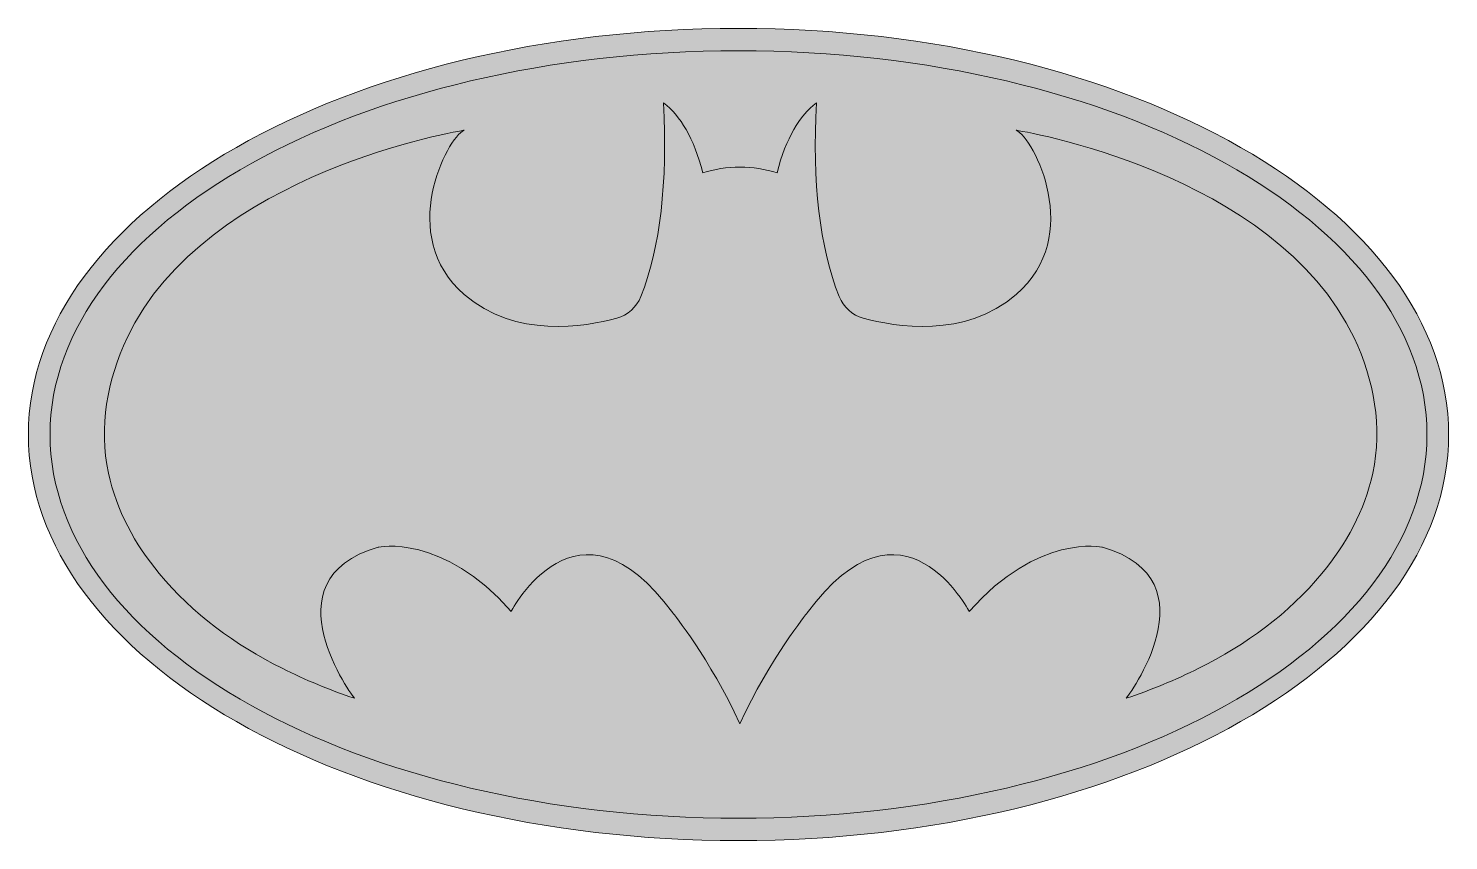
# Model space of a CAD drawing. Header units: inches. Extents: x 20 to 730, y -578 to -172.
import ezdxf

# ---------------------------------------------------------------- set-up
doc = ezdxf.new("R2010")
doc.units = ezdxf.units.IN
doc.header["$MEASUREMENT"] = 0
doc.layers.add('Layer 1', color=7, linetype='Continuous')

# ---------------------------------------------------------------- blocks, each defined once
blk = doc.blocks.new('block 2')
at = {"layer": 'Layer 1', "true_color": 0x231f20}
h = blk.add_hatch(color=250, dxfattribs=at)
h.dxf.hatch_style = 2
edge = h.paths.add_edge_path()
edge.add_spline(control_points=[(730.5, -375), (730.5, -487.29), (571.34, -578.32), (375, -578.32), (178.66, -578.32), (19.5, -487.29), (19.5, -375), (19.5, -262.71), (178.66, -171.68), (375, -171.68), (571.34, -171.68), (730.5, -262.71), (730.5, -375)], knot_values=[0, 0, 0, 0, 1, 1, 1, 2, 2, 2, 3, 3, 3, 4, 4, 4, 4], degree=3, periodic=1)
at = {"layer": 'Layer 1', "true_color": 0xfff100}
h = blk.add_hatch(color=2, dxfattribs=at)
h.dxf.hatch_style = 2
edge = h.paths.add_edge_path()
edge.add_spline(control_points=[(375, -182.88), (184.66, -182.88), (30.36, -268.9), (30.36, -375), (30.36, -481.1), (184.66, -567.12), (375, -567.12), (565.34, -567.12), (719.64, -481.1), (719.64, -375), (719.64, -268.9), (565.34, -182.88), (375, -182.88)], knot_values=[0, 0, 0, 0, 1, 1, 1, 2, 2, 2, 3, 3, 3, 4, 4, 4, 4], degree=3, periodic=1)
edge = h.paths.add_edge_path()
edge.add_spline(control_points=[(667.12, -444.57), (650.45, -464.75), (628.82, -480.34), (605.47, -492.01), (593.74, -497.87), (581.58, -502.91), (569.13, -507.05), (569.13, -507.05), (614.07, -447.86), (557.2, -431.4), (557.2, -431.4), (524.9, -424.39), (490.5, -463.62), (490.5, -463.62), (457.15, -399.17), (409.4, -464.32), (409.4, -464.32), (390.8, -487.09), (375.7, -519.83), (360.64, -487.09), (342.08, -464.32), (342.08, -464.32), (294.44, -399.17), (261.17, -463.62), (261.17, -463.62), (226.85, -424.39), (194.62, -431.4), (194.62, -431.4), (137.88, -447.86), (182.71, -507.05), (182.71, -507.05), (170.29, -502.91), (158.17, -497.87), (146.46, -492.01), (123.17, -480.34), (101.58, -464.75), (84.95, -444.57), (72.92, -429.97), (63.54, -412.94), (59.58, -394.33), (54.69, -371.32), (58.88, -347.75), (68.88, -326.67), (108.5, -243.21), (237.7, -222.65), (237.7, -222.65), (228.95, -226.5), (203.73, -275.54), (237.7, -304.96), (263.23, -327.06), (298.23, -321.09), (314.07, -316.76), (319.56, -315.26), (323.98, -311.22), (326.1, -305.94), (335.95, -281.34), (339.47, -248.65), (337.52, -208.99), (345.88, -215.42), (352.66, -226.41), (357.14, -244.02), (368.7, -240.16), (382.72, -240.16), (394.31, -244.02), (398.8, -226.41), (405.59, -215.42), (413.97, -208.99), (412.01, -248.65), (415.54, -281.34), (425.42, -305.94), (427.54, -311.22), (431.97, -315.26), (437.47, -316.76), (453.35, -321.09), (488.44, -327.06), (514.02, -304.96), (548.07, -275.54), (522.79, -226.5), (514.02, -222.65), (514.02, -222.65), (643.51, -243.21), (683.22, -326.67), (693.25, -347.75), (697.45, -371.32), (692.55, -394.33), (688.58, -412.94), (679.18, -429.97), (667.12, -444.57)], knot_values=[0, 0, 0, 0, 1, 1, 1, 2, 2, 2, 3, 3, 3, 4, 4, 4, 5, 5, 5, 6, 6, 6, 7, 7, 7, 8, 8, 8, 9, 9, 9, 10, 10, 10, 11, 11, 11, 12, 12, 12, 13, 13, 13, 14, 14, 14, 15, 15, 15, 16, 16, 16, 17, 17, 17, 18, 18, 18, 19, 19, 19, 20, 20, 20, 21, 21, 21, 22, 22, 22, 23, 23, 23, 24, 24, 24, 25, 25, 25, 26, 26, 26, 27, 27, 27, 28, 28, 28, 29, 29, 29, 29], degree=3, periodic=1)
at = {"layer": 'Layer 1', "lineweight": 0}
for points, knots in [([(730.5, -375), (730.5, -487.29), (571.34, -578.32), (375, -578.32), (178.66, -578.32), (19.5, -487.29), (19.5, -375), (19.5, -262.71), (178.66, -171.68), (375, -171.68), (571.34, -171.68), (730.5, -262.71), (730.5, -375)], [0, 0, 0, 0, 1, 1, 1, 2, 2, 2, 3, 3, 3, 4, 4, 4, 4]), ([(375, -182.88), (184.66, -182.88), (30.36, -268.9), (30.36, -375), (30.36, -481.1), (184.66, -567.12), (375, -567.12), (565.34, -567.12), (719.64, -481.1), (719.64, -375), (719.64, -268.9), (565.34, -182.88), (375, -182.88)], [0, 0, 0, 0, 1, 1, 1, 2, 2, 2, 3, 3, 3, 4, 4, 4, 4]), ([(667.12, -444.57), (650.45, -464.75), (628.82, -480.34), (605.47, -492.01), (593.74, -497.87), (581.58, -502.91), (569.13, -507.05), (569.13, -507.05), (614.07, -447.86), (557.2, -431.4), (557.2, -431.4), (524.9, -424.39), (490.5, -463.62), (490.5, -463.62), (457.15, -399.17), (409.4, -464.32), (409.4, -464.32), (390.8, -487.09), (375.7, -519.83), (360.64, -487.09), (342.08, -464.32), (342.08, -464.32), (294.44, -399.17), (261.17, -463.62), (261.17, -463.62), (226.85, -424.39), (194.62, -431.4), (194.62, -431.4), (137.88, -447.86), (182.71, -507.05), (182.71, -507.05), (170.29, -502.91), (158.17, -497.87), (146.46, -492.01), (123.17, -480.34), (101.58, -464.75), (84.95, -444.57), (72.92, -429.97), (63.54, -412.94), (59.58, -394.33), (54.69, -371.32), (58.88, -347.75), (68.88, -326.67), (108.5, -243.21), (237.7, -222.65), (237.7, -222.65), (228.95, -226.5), (203.73, -275.54), (237.7, -304.96), (263.23, -327.06), (298.23, -321.09), (314.07, -316.76), (319.56, -315.26), (323.98, -311.22), (326.1, -305.94), (335.95, -281.34), (339.47, -248.65), (337.52, -208.99), (345.88, -215.42), (352.66, -226.41), (357.14, -244.02), (368.7, -240.16), (382.72, -240.16), (394.31, -244.02), (398.8, -226.41), (405.59, -215.42), (413.97, -208.99), (412.01, -248.65), (415.54, -281.34), (425.42, -305.94), (427.54, -311.22), (431.97, -315.26), (437.47, -316.76), (453.35, -321.09), (488.44, -327.06), (514.02, -304.96), (548.07, -275.54), (522.79, -226.5), (514.02, -222.65), (514.02, -222.65), (643.51, -243.21), (683.22, -326.67), (693.25, -347.75), (697.45, -371.32), (692.55, -394.33), (688.58, -412.94), (679.18, -429.97), (667.12, -444.57)], [0, 0, 0, 0, 1, 1, 1, 2, 2, 2, 3, 3, 3, 4, 4, 4, 5, 5, 5, 6, 6, 6, 7, 7, 7, 8, 8, 8, 9, 9, 9, 10, 10, 10, 11, 11, 11, 12, 12, 12, 13, 13, 13, 14, 14, 14, 15, 15, 15, 16, 16, 16, 17, 17, 17, 18, 18, 18, 19, 19, 19, 20, 20, 20, 21, 21, 21, 22, 22, 22, 23, 23, 23, 24, 24, 24, 25, 25, 25, 26, 26, 26, 27, 27, 27, 28, 28, 28, 29, 29, 29, 29])]:
    blk.add_open_spline(points, degree=3, knots=knots, dxfattribs=at)

msp = doc.modelspace()

# ---------------------------------------------------------------- block references
at = {"layer": 'Layer 1'}
msp.add_blockref('block 2', (0, 0), dxfattribs=at)

doc.saveas('drawing.dxf')
